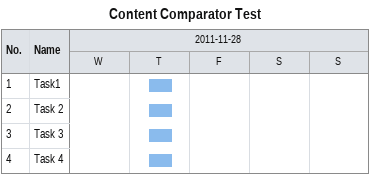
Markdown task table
Content Comparator Test

| ID | Task | Start | Finish |
|---|---|---|---|
| 1 | Task1 | 2011-12-01 | 2011-12-01 |
| 2 | Task 2 | 2011-12-01 | 2011-12-01 |
| 3 | Task 3 | 2011-12-01 | 2011-12-01 |
| 4 | Task 4 | 2011-12-01 | 2011-12-01 |
